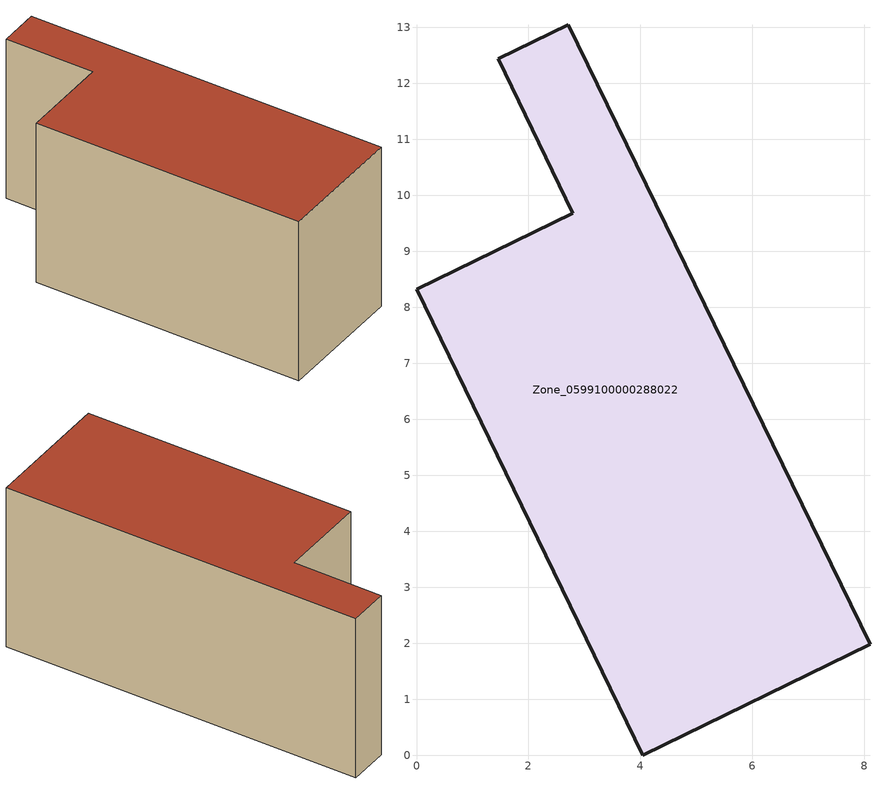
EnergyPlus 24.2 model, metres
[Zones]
Zone_0599100000288022
 floor ground (C_G): 8.1,1.98 4.04,0 0,8.32 2.79,9.68 1.46,12.44 2.71,13.05 z0
 wall outside (C_F): 4.04,0 8.1,1.98 2.71,13.05 1.46,12.44 2.79,9.68 0,8.32 4.04,0 z0:5.79
 roof outside (C_R): 0,8.32 4.04,0 8.1,1.98 2.71,13.05 1.46,12.44 2.79,9.68 z5.79
[BUILDING]
Pand.0599100000288022: North Axis=0; Terrain=City; Loads Convergence Tolerance Value=0.04; Temperature Convergence Tolerance Value=0.4; Solar Distribution=FullExterior; Maximum Number of Warmup Days=25; Minimum Number of Warmup Days=1
[Site:Location]
Rotterdam.The.Hague.AP_ZH_NLD Design_Conditions: Latitude=51.96; Longitude=4.45; Time Zone=1; Elevation=-4.5
[SITE:GROUNDTEMPERATURE:BUILDINGSURFACE]
18, 18, 18, 18, 18, 18, 18, 18, 18, 18, 18, 18
[MATERIAL] Thermal Absorptance=0.9; Solar Absorptance=0.7; Visible Absorptance=0.7
Name | Roughness | Thickness | Conductivity | Density | Specific Heat
G.TC.1946-1964 | MediumSmooth | 0.15 | 1 | 540 | 1210
F.TC.1946-1964 | Rough | 0.3 | 0.857143 | 1920 | 840
R.TC.1946-1964 | MediumRough | 0.2 | 0.235294 | 1500 | 1000
[CONSTRUCTION]
C_G: G.TC.1946-1964
C_F: F.TC.1946-1964
C_R: R.TC.1946-1964
[ZONE]
Zone_0599100000288022: Type=1; Multiplier=1; Ceiling Height=Autocalculate; Volume=Autocalculate; Floor Area=autocalculate; Part of Total Floor Area=Yes
[ZONEINFILTRATION:DESIGNFLOWRATE]
Infil_Zone_0599100000288022: Zone or ZoneList or Space or SpaceList=Zone_0599100000288022; Schedule=AlwaysOn; Design Flow Rate Calculation Method=Flow/Area; Flow Rate per Floor Area=0.003; Constant Term Coefficient=1; Temperature Term Coefficient=0; Velocity Term Coefficient=0; Velocity Squared Term Coefficient=0
[HVACTEMPLATE:ZONE:IDEALLOADSAIRSYSTEM]
Zone_0599100000288022: Maximum Heating Supply Air Temperature=50; Minimum Cooling Supply Air Temperature=13; Maximum Heating Supply Air Humidity Ratio=0.0156; Minimum Cooling Supply Air Humidity Ratio=0.0077; Heating Limit=NoLimit; Cooling Limit=NoLimit; Dehumidification Control Type=ConstantSensibleHeatRatio; Cooling Sensible Heat Ratio=0.7; Dehumidification Setpoint=60; Humidification Control Type=None; Humidification Setpoint=30; Outdoor Air Method=None; Outdoor Air Flow Rate per Person=0.00944; Outdoor Air Flow Rate per Zone Floor Area=0; Outdoor Air Flow Rate per Zone=0; Demand Controlled Ventilation Type=None; Outdoor Air Economizer Type=NoEconomizer; Heat Recovery Type=None; Sensible Heat Recovery Effectiveness=0.7; Latent Heat Recovery Effectiveness=0.65
[ZONECONTROL:THERMOSTAT]
ThermostatControl_Zone_0599100000288022: Zone or ZoneList=Zone_0599100000288022; Control Type Schedule=DualSetpointControlType; Control 1=Thermostat_Zone_0599100000288022; Temperature Difference Between Cutout And Setpoint=0
[THERMOSTATSETPOINT:DUALSETPOINT]
Thermostat_Zone_0599100000288022: Heating Setpoint Temperature Schedule=HeatingSetpoint_Zone_0599100000288022; Cooling Setpoint Temperature Schedule=CoolingSetpoint_Zone_0599100000288022
[SCHEDULE:COMPACT]
HeatingSetpoint_Zone_0599100000288022: Through: 12/31, For: AllDays, Until: 24:00, 21
CoolingSetpoint_Zone_0599100000288022: Through: 12/31, For: AllDays, Until: 24:00, 24
DualSetpointControlType: Through: 12/31, For: AllDays, Until: 24:00, 4
AlwaysOn: Through: 12/31, For: AllDays, Until: 24:00, 1
